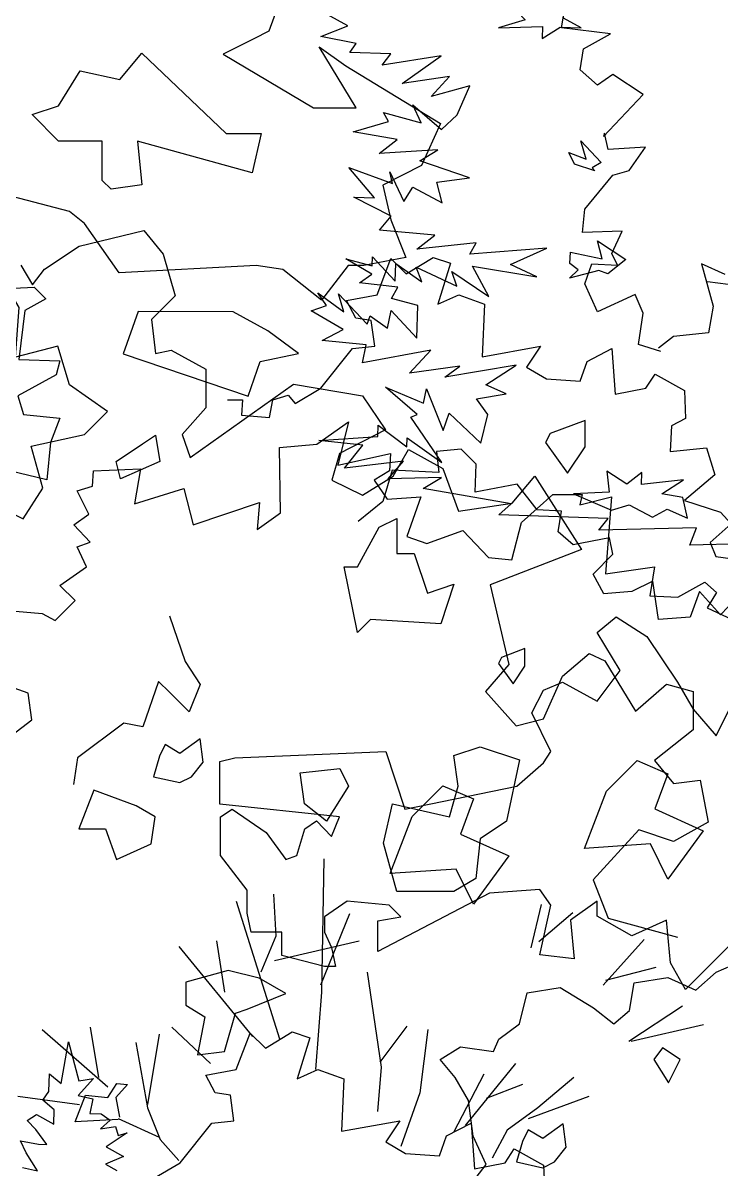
# Model space of a CAD drawing. Header units: inches. Extents: x -11 to 128, y 7 to 56.
# Drawn here: x 14.0987 to 14.3816, y 23.3199 to 23.7842 of the extents above; entities that cross this region are included whole.
import ezdxf

# ---------------------------------------------------------------- set-up
doc = ezdxf.new("R2010")
doc.units = ezdxf.units.IN
doc.header["$MEASUREMENT"] = 0
doc.layers.add('CAY', color=94, linetype='Continuous')
doc.layers.add('CAY-3', color=61, linetype='Continuous')
picture_1 = doc.add_image_def('image1.jpg', size_in_pixel=(1680, 1093))

# ---------------------------------------------------------------- blocks, each defined once
blk = doc.blocks.new('A$C76451831')
at = {"layer": 'CAY'}
for p, q in [((1479.9, 1929.8), (1538.3, 1944)), ((1538.3, 1944), (1555.9, 1922.7)), ((1448.6, 1909.2), (1479.9, 1929.8)), ((1555.9, 1922.7), (1566.6, 1885)), ((1427.4, 1912.7), (1438, 1895)), ((1438, 1895), (1448.6, 1909.2)), ((1566.6, 1885), (1545.3, 1863.8)), ((1545.3, 1863.8), (1548.9, 1833.1)), ((1548.9, 1833.1), (1563, 1836)), ((1563, 1836), (1594.3, 1818.9)), ((1594.3, 1818.9), (1594.3, 1784.1)), ((1580.1, 1739.3), (1673.3, 1805.4)), ((1673.3, 1805.4), (1735.8, 1794.7)), ((1735.8, 1794.7), (1756.4, 1764.1)), ((1594.3, 1784.1), (1573, 1759.9)), ((1573, 1759.9), (1580.1, 1739.3)), ((1756.4, 1764.1), (1715.1, 1742.8)), ((1715.1, 1742.8), (1708.1, 1718.6)), ((1763.5, 1722.2), (1777.1, 1746.4)), ((1777.1, 1746.4), (1808.3, 1729.3)), ((1808.3, 1729.3), (1822.5, 1690.9)), ((1708.1, 1718.6), (1735.8, 1705.1)), ((1735.8, 1705.1), (1763.5, 1722.2)), ((1870.8, 1698), (1891.4, 1722.2)), ((1891.4, 1722.2), (1933.3, 1656.1)), ((1822.5, 1690.9), (1870.8, 1698)), ((1933.3, 1656.1), (1850.8, 1624.3)), ((1850.8, 1624.3), (1867.9, 1552.3)), ((1916.2, 1541.7), (1940.4, 1562.3)), ((1940.4, 1562.3), (1954.5, 1555.8)), ((1867.9, 1552.3), (1846.6, 1528.1)), ((1954.5, 1555.8), (1982.2, 1510.4)), ((1899.1, 1503.3), (1916.2, 1541.7)), ((1982.2, 1510.4), (2010, 1534.6)), ((2010, 1534.6), (2034.1, 1528.1)), ((1846.6, 1528.1), (1874.3, 1496.9)), ((2034.1, 1528.1), (2034.1, 1493.3)), ((1874.3, 1496.9), (1899.1, 1503.3)), ((2034.1, 1493.3), (1999.3, 1465.6)), ((1999.3, 1465.6), (2016.4, 1445)), ((2016.4, 1445), (2040.6, 1447.9)), ((2040.6, 1447.9), (2047.7, 1410.1)), ((2047.7, 1410.1), (2016.4, 1392.5)), ((1985.2, 1403.1), (1943.9, 1358.2)), ((2016.4, 1392.5), (1985.2, 1403.1)), ((1943.9, 1358.2), (1957.5, 1323.4)), ((1957.5, 1323.4), (2020, 1306.3)), ((1732.8, 1302.8), (1656.2, 1285.1)), ((5219, 1206), (5243.2, 1220.8)), ((5243.2, 1220.8), (5259.1, 1215.5)), ((5192.6, 1187), (5205.3, 1219.7)), ((5205.3, 1219.7), (5219, 1206)), ((5259.1, 1215.5), (5247.5, 1178.6)), ((5165.2, 1181.8), (5192.6, 1187)), ((5173.6, 1165.9), (5165.2, 1181.8)), ((5247.5, 1178.6), (5266.4, 1187)), ((5266.4, 1187), (5289.7, 1178.6)), ((5289.7, 1178.6), (5287.5, 1131.1)), ((5187.3, 1163.8), (5173.6, 1165.9)), ((5190.5, 1140.6), (5187.3, 1163.8)), ((5142, 1102.7), (5170.5, 1138.5)), ((5170.5, 1138.5), (5190.5, 1140.6)), ((5287.5, 1131.1), (5340.3, 1140.6)), ((5340.3, 1140.6), (5327.6, 1121.6)), ((5382.5, 1126.9), (5404.6, 1138.5)), ((5404.6, 1138.5), (5407.8, 1097.4)), ((5327.6, 1121.6), (5345.5, 1111.1)), ((5376.1, 1109), (5382.5, 1126.9)), ((5345.5, 1111.1), (5376.1, 1109)), ((5435.2, 1102.7), (5443.6, 1115.3)), ((5443.6, 1115.3), (5470, 1100.6)), ((5118.8, 1089), (5142, 1102.7)), ((5407.8, 1097.4), (5435.2, 1102.7)), ((5470, 1100.6), (5471.1, 1075.2)), ((3915.1, 501.1), (3898, 463.3)), ((3898, 463.3), (3863.2, 445.6)), ((3863.2, 445.6), (3870.3, 414.4)), ((3870.3, 414.4), (3883.8, 380.2)), ((3831.9, 373.1), (3807.8, 341.8)), ((3846.1, 373.1), (3831.9, 373.1)), ((3883.8, 380.2), (3846.1, 373.1))]:
    blk.add_line(p, q, dxfattribs=at)
for points in [[(4966.9, 1890.8), (5010.2, 1892.9), (5020.7, 1882.3), (5001.7, 1871.8), (4996.5, 1827.5), (5033.4, 1826.4), (5030.2, 1813.8), (4995.4, 1794.8), (5000.7, 1777.9), (5033.4, 1774.7), (5024.9, 1752.6), (5021.8, 1718.9), (4988, 1727.3)], [(4990.1, 1488.7), (5008, 1502.4), (5004.9, 1526.6), (4983.8, 1534)], [(4993.3, 1600.5), (5017.5, 1598.4), (5029.1, 1592), (5047.1, 1610), (5033.4, 1623.7), (5057.6, 1640.6), (5049.2, 1658.5), (5060.8, 1662.7), (5046, 1678.5), (5059.7, 1688), (5049.2, 1709.1), (5062.9, 1713.3), (5063.9, 1727), (5106.1, 1729.1), (5100.9, 1697.5), (5145.2, 1711.2), (5153.6, 1678.5), (5213.7, 1698.6), (5211.6, 1674.3), (5232.7, 1689.1), (5231.6, 1748.1), (5265.4, 1751.3), (5293.9, 1771.3), (5284.4, 1732.3), (5331.8, 1742.9), (5330.8, 1727), (5317.1, 1718.6), (5328.7, 1701.7), (5359.3, 1703.8), (5346.6, 1668), (5364.5, 1661.6), (5397.2, 1673.2), (5420.4, 1649), (5441.5, 1646.9), (5450, 1680.6), (5478.4, 1705.9), (5504.8, 1705.9), (5502.7, 1696.5), (5531.2, 1703.8), (5525.9, 1634.2), (5570.2, 1640.6), (5566, 1614.2), (5591.3, 1613.1), (5615.5, 1626.8), (5626.1, 1617.3), (5617.7, 1603.6), (5649.3, 1588.9)], [(530, 749.3), (509.9, 755.6), (514.2, 784.1), (506.8, 800.9), (473, 785.1), (461.4, 810.4), (467.7, 828.4), (490.9, 827.3), (485.7, 837.9), (495.2, 857.9), (459.3, 856.8), (461.4, 877.9), (486.7, 908.5), (501.5, 912.7), (516.3, 933.8), (482.5, 931.7), (479.3, 946.5), (478.3, 943.3), (514.2, 981.3), (486.7, 999.2), (473, 989.7), (457.2, 1003.4), (460.4, 1022.4), (484.6, 1036.1), (440.3, 1041.4), (444.5, 1066.7)], [(5271.7, 1376.9), (5269.6, 1256.6), (5264.3, 1187)], [(5226.4, 1345.2), (5228.5, 1307.3), (5214.8, 1274.6)], [(5192.6, 1338.9), (5231.6, 1214.5)], [(5467.9, 1335.7), (5458.4, 1296.7)], [(5294.9, 1327.3), (5268.6, 1263)], [(5496.4, 1328.4), (5465.8, 1302)], [(5560.7, 1304.1), (5523.8, 1263)], [(1833.2, 1082.7), (1847.4, 1101.2), (1835.6, 1126.7), (1831.3, 1159), (1819.5, 1179.8), (1805.7, 1196), (1824.2, 1207.4), (1854.1, 1203), (1858.8, 1214.4), (1877.3, 1228.2), (1884.3, 1256.1), (1914.2, 1260.8), (1944.1, 1242.4), (1962.6, 1228.2), (1976.7, 1240), (1981, 1265.2), (2011.3, 1269.9), (2036.5, 1258.5), (2054.9, 1274.6), (2075.8, 1283.7)], [(5140.9, 1297.8), (5207.4, 1216.6)], [(5174.7, 1303.1), (5182.1, 1256.6)], [(5310.7, 1274.6), (5323.4, 1189.1), (5320.2, 1149.1)], [(5571.3, 1278.8), (5525.9, 1267.2)], [(5595.5, 1244), (5547, 1212.3)], [(5017.5, 1222.9), (5076.6, 1171.2)], [(5060.8, 1225), (5068.2, 1179.7)], [(5134.6, 1225), (5169.4, 1192.3)], [(5346.6, 1226.1), (5322.3, 1193.4)], [(5365.6, 1222.9), (5358.2, 1165.9), (5341.3, 1117.4)], [(5614.5, 1227.1), (5549.1, 1212.3)], [(1428.9, 1098.6), (1442.4, 1095.4), (1432.1, 1111.6), (1427, 1122.6), (1443.2, 1119.4), (1450.9, 1119.1), (1441, 1132.6), (1433.1, 1141), (1441.4, 1146.2), (1457, 1137.5), (1457.5, 1150.6), (1447.3, 1159.1), (1452.6, 1167.1), (1453.1, 1182.9), (1463.7, 1174.4), (1470.5, 1211.8), (1479.7, 1176.6), (1492.9, 1178.8), (1479.2, 1163.4), (1492.2, 1160.3), (1489.5, 1147.2), (1499.9, 1146.8), (1507.9, 1141.1), (1499.4, 1133.3), (1512.7, 1135.5), (1515.1, 1127.3), (1523.3, 1129.7), (1504.3, 1117.2), (1519.9, 1108.5), (1503.8, 1101.4), (1514, 1095.6)], [(4188.1, 121.8), (4140.1, 120.8), (4146.1, 136.4), (4058.1, 134.1), (4066.6, 144.6), (3967.9, 148.1), (3979.1, 158.1), (3899.4, 171.8), (3916.1, 181.6), (3868, 180.6), (3881.7, 196.4), (3828.5, 190.1), (3845, 210.9), (3805.3, 215), (3858.5, 218.6), (3858.8, 229), (3884.9, 209.5), (3885.2, 217.6), (3916.5, 195.2), (3888.5, 236.1), (3894, 238.6), (3865.5, 263.2), (3899.8, 248.8), (3902.6, 261.9), (3917.6, 224.2), (3923.1, 239.9), (3951.6, 212.6), (3957.9, 238.7), (3947.6, 252.6), (3974.4, 257.1), (3956.2, 265.5), (3983.5, 283.1), (3919.2, 272.2), (3932.7, 282.1), (3887.2, 276), (3906.5, 296.7), (3844.9, 285.2), (3848.2, 301.4), (3808.5, 305.5), (3827.4, 315.3), (3798.5, 332.2), (3812.3, 337.1), (3804.5, 348.3), (3827.9, 331.1), (3823.1, 347.6), (3848.9, 320), (3851.8, 327.6), (3867.3, 316.6), (3870.6, 332.4), (3893.7, 307.5), (3894.8, 337), (3871, 343.2), (3876.8, 353.5), (3842, 357.4), (3853.2, 365.2), (3829.6, 379.1), (3853.4, 372.9), (3853.7, 381), (3874.2, 359), (3874.8, 374.8), (3898.2, 358.2), (3893.2, 371.5), (3929.8, 354.3), (3925.3, 367.6), (3958.9, 345.2), (3944, 372.4), (4002.2, 362.7), (3978.5, 373.9), (4011.2, 388.7), (3941.7, 383.4), (3947.5, 393.6), (3893.8, 387.8), (3910.1, 400.4), (3860, 404.8), (3870.8, 417.6), (3837, 434.6), (3855.6, 434), (3832.5, 461.5), (3871.9, 447), (3869.5, 457.5), (3882.2, 430.8), (3890.3, 443.7), (3916.6, 429.6), (3911.8, 448.3), (3941.4, 452.3), (3896.6, 467.5), (3912.8, 477.3), (3859.7, 474.2), (3876, 486.8), (3836.3, 493.6), (3868.4, 502.9), (3863.7, 511.2), (3897.8, 501.9), (3890.2, 518), (3916.2, 495.8), (3930.2, 508.9), (3941.6, 535.3), (3906.8, 525.6), (3923.3, 543.6), (3880.5, 537.4), (3915.8, 562.4), (3862.5, 553.9), (3870.5, 564), (3833.4, 565.3), (3839.1, 573.3), (3807.2, 579.8), (3831.5, 589.4), (3800.4, 606.4)], [(5101.9, 1211.3), (5112.5, 1152.2), (5124.1, 1123.8), (5140.9, 1104.8)], [(5123, 1218.7), (5112.5, 1155.4)], [(5444.7, 1192.3), (5399.3, 1136.4)], [(5416.2, 1182.8), (5388.8, 1130.1)], [(5497.4, 1179.7), (5464.7, 1152.2), (5437.3, 1132.2), (5423.6, 1106.9)], [(5086.1, 1141.7), (5047.1, 1139.6), (5056.6, 1163.8), (5076.6, 1161.7), (5085, 1174.4), (5094.5, 1173.3), (5084, 1161.7), (5087.2, 1143.8)], [(5451, 1173.3), (5418.3, 1160.7)], [(4995.4, 1162.8), (5051.3, 1155.4)], [(5456.3, 1142.7), (5511.1, 1162.8)], [(5086.1, 1142.7), (5123, 1125.9)], [(588, 818.9), (566.9, 828.4), (577.4, 790.4), (573.2, 766.1), (541.6, 763), (527.9, 752.4)], [(572.2, 812.5), (628.1, 805.2)]]:
    blk.add_lwpolyline(points, dxfattribs=at)
for points in [[(1537.1, 1751.5), (1548.9, 1759.4), (1552.9, 1735.6), (1517.3, 1719.8), (1513.3, 1735.6)], [(1750.8, 1676.2), (1766.7, 1684.2), (1766.7, 1652.5), (1782.5, 1652.5), (1794.4, 1616.8), (1818.1, 1624.8), (1806.3, 1589.1), (1742.9, 1593.1), (1731.1, 1581.2), (1719.2, 1640.6), (1731.1, 1640.6)], [(5431.9, 1558.7), (5429.3, 1553.4), (5442.5, 1535), (5453, 1550.8), (5453, 1566.7)], [(5162.8, 1464.3), (5160.2, 1485.4), (5141.7, 1472.2), (5128.5, 1480.1), (5123.3, 1469.6), (5118, 1451.1), (5141.7, 1445.8), (5152.3, 1451.1)], [(1754.8, 1391.1), (1762.7, 1426.7), (1814.2, 1414.8), (1822.1, 1442.6), (1818.1, 1470.3), (1841.9, 1478.2), (1877.5, 1466.3), (1865.7, 1410.9), (1841.9, 1395), (1837.9, 1359.4), (1818.1, 1347.5), (1766.7, 1347.5)], [(1683.5, 1426.7), (1679.6, 1454.5), (1715.2, 1458.4), (1723.1, 1442.6), (1703.3, 1410.9)], [(5351.5, 1415.3), (5379.2, 1443), (5406.9, 1431.1), (5395, 1399.4), (5438.6, 1379.6), (5406.9, 1336.1), (5391, 1367.8), (5331.7, 1363.8)], [(2022.5, 1195.9), (2006.6, 1206.4), (1998.7, 1195.9), (2011.9, 1174.8)], [(1919.5, 1116.7), (1916.9, 1137.8), (1898.4, 1124.6), (1885.2, 1132.5), (1880, 1122), (1874.7, 1103.5), (1898.4, 1098.2), (1909, 1103.5)], [(4013.2, 601.7), (4010.8, 609.9), (4000.2, 604.8), (3978.6, 608.3), (3991.7, 594.7), (3967.4, 587.4), (4007.3, 588.7), (4006.9, 577.9), (4023.2, 588.2), (4042.2, 587.5), (4026.2, 596.2), (4026.3, 601.2)], [(4054.6, 458.4), (4036.2, 464.5), (4031.1, 475.1), (4046.8, 469.1), (4041.9, 485.6), (4060.3, 465.9), (4052, 461.2)], [(4032, 374.8), (4032.4, 385.2), (4061.2, 379.2), (4056.8, 395.2), (4082.5, 378.5), (4066.1, 365.4), (4058.1, 368.4), (4031.6, 361.7), (4039.5, 369.1)], [(4138.2, 144.9), (4133.9, 163.6), (4114.9, 167), (4134.4, 179.5), (4096.7, 175.3), (4097, 186.2), (4083.5, 175.8), (4065.4, 187.3), (4067.4, 168.6), (4035.2, 167), (4069.6, 152.2), (4085.6, 157.1), (4106.5, 146), (4119.9, 153.2)]]:
    blk.add_lwpolyline(points, close=True, dxfattribs=at)
at = {"layer": 'CAY-3'}
for p, q in [((3774.4, 622.9), (3760.3, 584.6)), ((3760.3, 584.6), (3746.7, 577.5)), ((3746.7, 577.5), (3719, 563.9)), ((3839, 515.2), (3805.7, 570.4)), ((3805.7, 570.4), (3829.8, 553.3)), ((3719, 563.9), (3800.7, 515.2)), ((3829.8, 553.3), (3915.1, 501.1)), ((86.7, 510.8), (100.8, 469.5)), ((472.7, 495.7), (489.8, 509.9)), ((489.8, 509.9), (517.5, 492.2)), ((3800.7, 515.2), (3839, 515.2)), ((493.3, 461.5), (472.7, 495.7)), ((517.5, 492.2), (545.2, 450.9)), ((100.8, 469.5), (114.4, 448.9)), ((472.7, 433.8), (493.3, 461.5)), ((76.8, 451.7), (62.5, 410.5)), ((86.7, 441.8), (76.8, 451.7)), ((114.4, 448.9), (104.4, 424.1)), ((424.3, 443.8), (441.4, 450.9)), ((441.4, 450.9), (472.7, 433.8)), ((545.2, 450.9), (559.3, 426.7)), ((580, 402.5), (604.1, 450.9)), ((104.4, 424.1), (86.7, 441.8)), ((413.7, 423.2), (424.3, 443.8)), ((3580.4, 421.8), (3528.5, 435.3)), ((559.3, 426.7), (580, 402.5)), ((45.4, 414.1), (3.5, 382.8)), ((62.5, 410.5), (45.4, 414.1)), ((430.8, 388.4), (413.7, 423.2)), ((3594, 411.1), (3580.4, 421.8)), ((3625.2, 366.3), (3594, 411.1)), ((3.5, 382.8), (0, 358.6)), ((132.1, 379.3), (145.6, 382.8)), ((145.6, 382.8), (281.8, 388.3)), ((281.8, 388.3), (298.9, 336.4)), ((424.3, 378.3), (430.8, 388.4)), ((132.1, 340.9), (132.1, 379.3)), ((400.1, 357.1), (424.3, 378.3)), ((3748.8, 373.1), (3625.2, 366.3)), ((3773, 369.5), (3748.8, 373.1)), ((3807.8, 341.8), (3773, 369.5)), ((298.9, 336.4), (400.1, 357.1)), ((240, 329.4), (132.1, 340.9)), ((132.7, 329.4), (143.3, 336.4)), ((143.3, 336.4), (173.9, 315.2)), ((132.7, 294.5), (132.7, 329.4)), ((208.7, 318.7), (219.3, 325.8)), ((219.3, 325.8), (232.9, 311.7)), ((232.9, 311.7), (240, 329.4)), ((173.9, 315.2), (191.6, 291)), ((201.6, 294.5), (208.7, 318.7)), ((156.8, 263.3), (132.7, 294.5)), ((191.6, 291), (201.6, 294.5)), ((156.8, 242.6), (156.8, 263.3)), ((375.4, 260.4), (274.7, 207.8)), ((420.8, 263.9), (375.4, 260.4)), ((430.8, 249.7), (420.8, 263.9)), ((247, 253.3), (226.4, 239.1)), ((284.8, 249.7), (247, 253.3)), ((295.4, 239.1), (284.8, 249.7)), ((420.8, 204.9), (430.8, 249.7)), ((472.7, 253.3), (448.5, 236.2)), ((472.7, 239.7), (472.7, 253.3)), ((160.4, 225.5), (156.8, 242.6)), ((226.4, 239.1), (226.4, 225.5)), ((274.7, 235.6), (295.4, 239.1)), ((503.9, 222), (472.7, 239.7)), ((274.7, 207.8), (274.7, 235.6)), ((448.5, 236.2), (452, 201.4)), ((535.2, 236.2), (503.9, 222)), ((538.7, 197.8), (535.2, 236.2)), ((607.7, 229.1), (583.5, 204.9)), ((188.1, 225.5), (160.4, 225.5)), ((188.1, 204.3), (188.1, 225.5)), ((226.4, 225.5), (232.9, 211.4)), ((232.9, 211.4), (236.4, 194.3)), ((226.4, 194.3), (188.1, 204.3)), ((452, 201.4), (420.8, 204.9)), ((552.3, 173.6), (538.7, 197.8)), ((583.5, 204.9), (552.3, 173.6)), ((236.4, 194.3), (226.4, 194.3))]:
    blk.add_line(p, q, dxfattribs=at)
for points in [[(138.9, 705.6), (152.6, 705.6), (151.5, 691.9), (176.9, 689.8), (180, 705.6), (193.7, 709.9), (200.1, 702.5), (223.3, 716.2), (251.7, 752), (271.8, 754.2), (268.6, 777.4), (254.9, 779.5), (246.5, 795.3), (273.9, 800.6), (286.5, 833.3), (300.3, 819.5), (324.5, 834.3), (340.3, 829), (328.7, 792.1), (347.7, 800.6), (370.9, 792.1), (368.8, 744.7), (421.5, 754.2), (408.9, 735.2), (426.8, 724.6), (457.4, 722.5), (463.7, 740.4), (485.9, 752), (489, 710.9), (516.5, 716.2), (524.9, 728.8), (551.3, 714.1), (552.3, 688.8), (539.7, 682.4), (538.6, 659.2), (571.3, 662.4), (578.7, 638.1), (551.3, 614.9), (584, 604.4), (593.5, 593.8), (574.5, 577), (579.7, 564.3), (610.3, 560.1)], [(597.7, 526.3), (584, 511.6), (565, 532.7), (556.5, 509.5), (528.1, 507.4), (522.8, 542.2), (503.8, 532.7), (478.5, 530.6), (469, 548.5), (486.9, 566.4), (483.8, 581.2), (451.1, 574.9), (437.4, 586.5), (440.5, 605.4), (418.4, 606.5), (400.5, 629.7), (362.5, 622.3), (363.5, 647.6), (349.8, 661.3), (327.7, 659.2), (329.8, 640.3), (287.6, 642.4), (279.2, 613.9), (257, 596)]]:
    blk.add_lwpolyline(points, dxfattribs=at)
for points in [[(430.1, 675.3), (426.1, 667.3), (445.9, 639.6), (461.7, 663.4), (461.7, 687.1)], [(3570.3, 517.1), (3590.1, 548.8), (3625.7, 540.9), (3645.5, 564.6), (3721.6, 492.2), (3753.2, 492.2), (3745.3, 456.6), (3641.6, 485.4), (3645.5, 445.8), (3617.8, 441.9), (3609.9, 449.8), (3609.9, 485.4), (3570.3, 485.4), (3546.6, 509.2)], [(481.1, 352.5), (508.8, 380.2), (536.5, 368.3), (524.6, 336.6), (568.2, 316.8), (536.5, 273.3), (520.7, 305), (461.3, 301)], [(56.6, 339.4), (18.3, 353.5), (4.7, 318.7), (28.9, 318.7), (38.9, 291), (70.2, 305.2), (73.7, 329.4)], [(3535, 335), (3525, 352.1), (3500.8, 352.1), (3500.8, 310.9), (3476.1, 293.2), (3451.9, 300.2), (3462.5, 259), (3503.8, 255.4), (3517.9, 224.1), (3490.2, 207), (3490.2, 175.8), (3503.8, 161.6), (3538.6, 144.5), (3556.3, 172.2), (3545.6, 210), (3594, 220.6), (3614.6, 241.3), (3580.4, 265.4), (3569.8, 300.2), (3531.5, 290.2)], [(3728.2, 331.2), (3642.3, 331.5), (3628.8, 293.2), (3741.7, 255.1), (3752.3, 286.4), (3787.1, 293.5), (3759.4, 314.1)], [(167.4, 183.7), (139.7, 190.7), (101.4, 180.1), (101.4, 159.5), (118.5, 148.9), (112, 114.6), (136.2, 117.6), (146.2, 152.4), (156.8, 155.9), (191.6, 170.1)]]:
    blk.add_lwpolyline(points, close=True, dxfattribs=at)

msp = doc.modelspace()

# ---------------------------------------------------------------- block references
at = {"layer": 'CAY', "xscale": 0.0004489089019145984, "yscale": 0.0004489089019145984, "zscale": 0.0004489089019145984}
for p in [(12.51033, 23.51849), (14.11921, 23.31472), (11.85412, 22.82744), (13.45711, 22.82744)]:
    msp.add_blockref('A$C76451831', p, dxfattribs=at)

# ---------------------------------------------------------------- pictures from other files: only their frames are drawn
image = msp.add_image(picture_1, insert=(12.49661, 7.37723), size_in_units=(74.4025, 48.40591))
image.dxf.flags = 6

doc.saveas('drawing.dxf')
